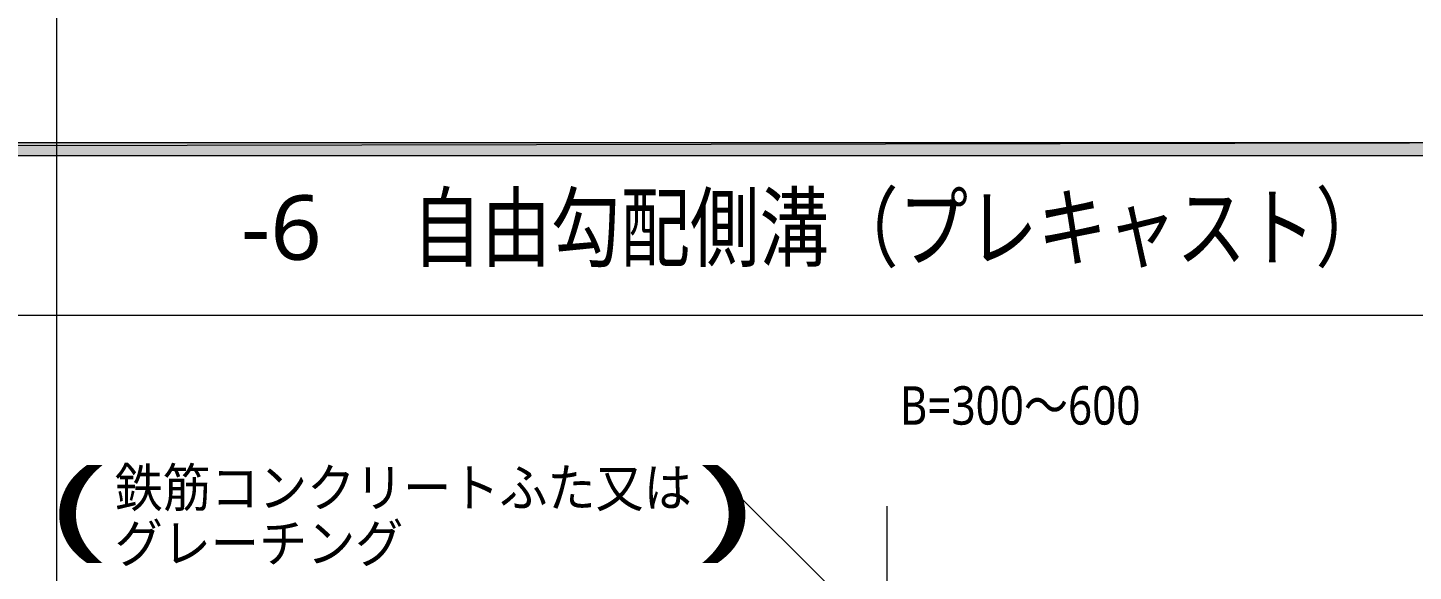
# Model space of a CAD drawing. Header units: millimetres. Extents: x 0 to 420, y 0 to 297.
# Drawn here: x 300.6 to 375.5, y 183.1 to 212.5 of the extents above; entities that cross this region are included whole.
import ezdxf
from ezdxf.enums import TextEntityAlignment as Align

# ---------------------------------------------------------------- set-up
doc = ezdxf.new("R2010")
doc.units = ezdxf.units.MM
doc.styles.add('kst32b', font='NotoSansJP-Variable.ttf')

msp = doc.modelspace()

# ---------------------------------------------------------------- hatches: boundary and pattern name
h = msp.add_hatch(color=7)
h.paths.add_polyline_path([(394.166, 205.634), (394.166, 206.333), (26.183, 205.634), (394.166, 205.634)])
h.paths.add_polyline_path([(394.166, 206.333), (26.183, 205.634), (26.183, 206.333), (394.166, 206.333)])

# ---------------------------------------------------------------- linework, layer by layer
at = {"lineweight": 13}
for points in [[(302.175, 285.983), (302.175, 45.995)], [(394.166, 196.977), (26.183, 196.977)], [(343.916, 182.372), (338.667, 187.621)], [(347.07, 175.683), (347.07, 186.669)]]:
    msp.add_lwpolyline(points, dxfattribs=at)
at = {"lineweight": 0}
for points in [[(394.166, 205.634), (394.166, 206.333), (26.183, 205.634)], [(394.166, 206.333), (26.183, 205.634), (26.183, 206.333)]]:
    msp.add_lwpolyline(points, close=True, dxfattribs=at)

# ---------------------------------------------------------------- texts
at = {"style": 'kst32b'}
for s, height, p, p2 in [('自由勾配側溝（プレキャスト）', 3.49081, (321.395, 199.983), (373.979, 199.983)), ('-6', 3.4908, (312.166, 199.983), (316.53, 199.983)), ('B=300～600', 2.0791, (347.768, 191.071), (360.763, 191.071)), ('(            )', 4.33151, (301.921, 184.552), (339.822, 184.552)), ('鉄筋コンクリートふた又は', 2.07913, (305.329, 186.626), (336.516, 186.626)), ('グレーチング', 2.0791, (305.329, 183.621), (320.923, 183.621))]:
    msp.add_text(s, height=height, dxfattribs=at).set_placement(p, p2, align=Align.FIT)

doc.saveas('drawing.dxf')
